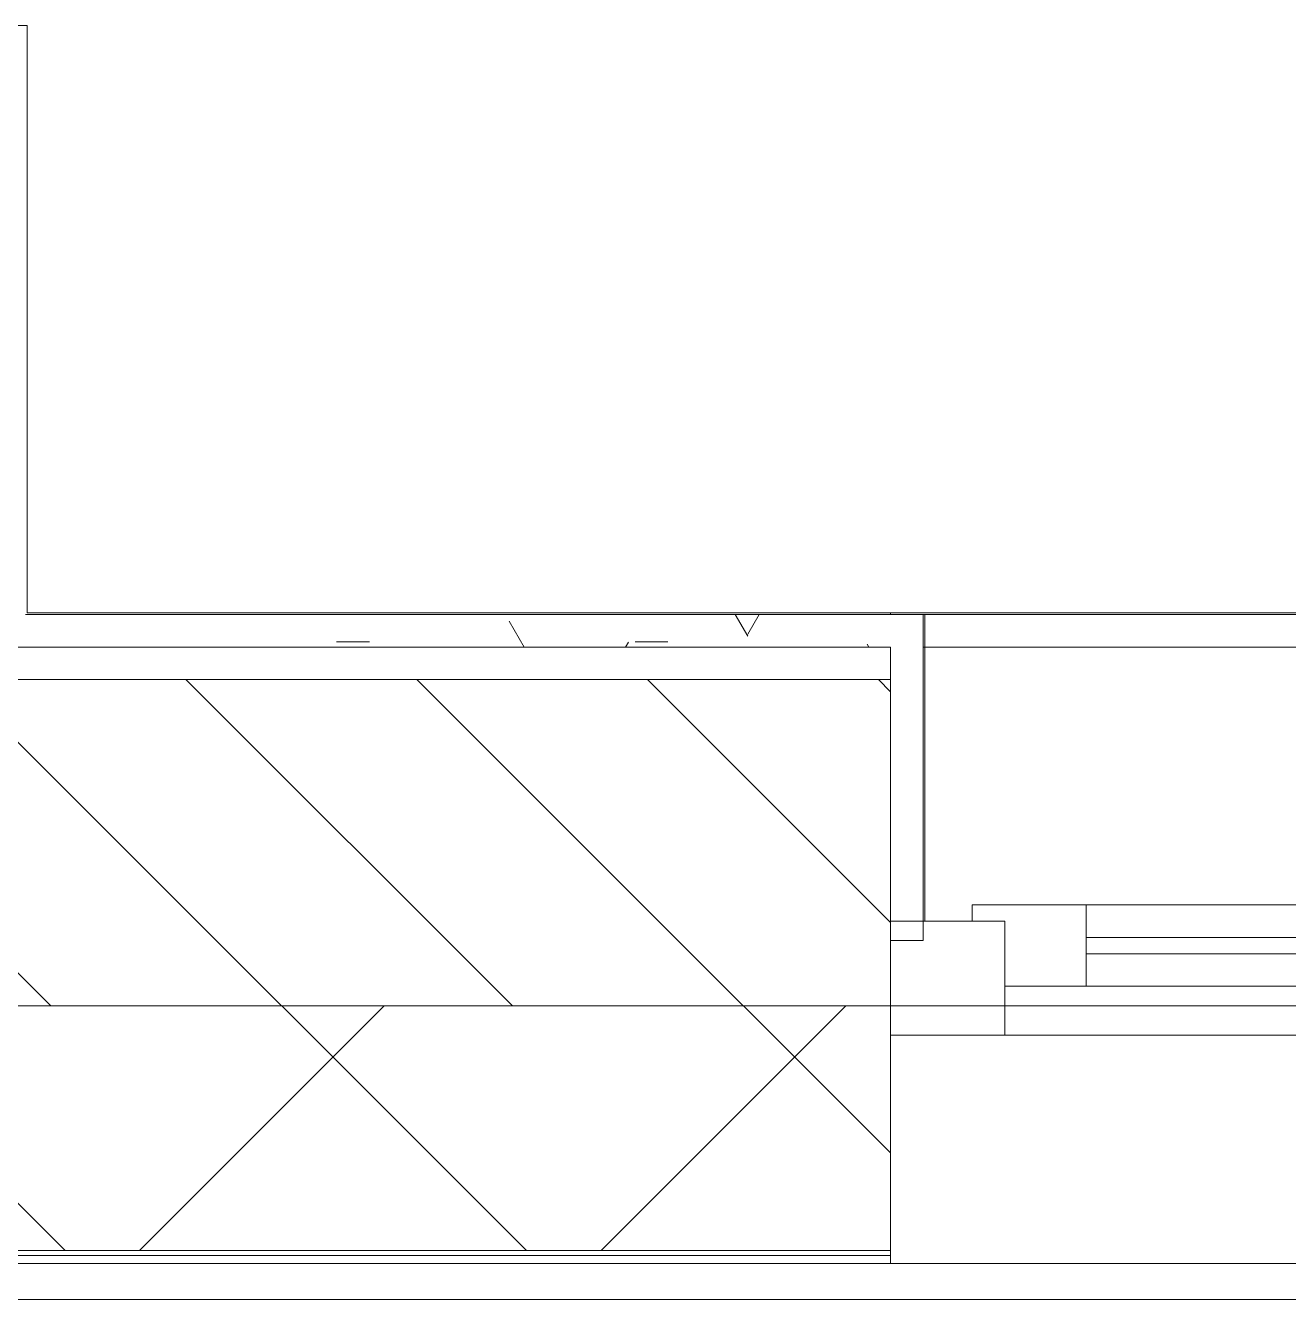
# Model space of a CAD drawing. Header units: millimetres. Extents: x -213911 to 415037, y -3642 to 107391.
# Drawn here: x 52845 to 53619, y 78906 to 79687 of the extents above; entities that cross this region are included whole.
import ezdxf

# ---------------------------------------------------------------- set-up
doc = ezdxf.new("R2010")
doc.units = ezdxf.units.MM
for name, color, linetype, lineweight in [('A-FLOR', 7, 'Continuous', 9), ('A-GLAZ', 7, 'Continuous', 9), ('A-GLAZ-1', 7, 'Continuous', 5), ('A-WALL', 7, 'Continuous', 5), ('I-WALL', 7, 'Continuous', 5)]:
    doc.layers.add(name, color=color, linetype=linetype, lineweight=lineweight)
doc.layers.add('A-WALL-1', color=9, linetype='Continuous', lineweight=5, true_color=0x808080)
doc.layers.add('A-WALL-FNSH-1', color=9, linetype='Continuous', lineweight=5, true_color=0x808080)
pattern_1 = [(0, (0, 0), (243.84, 60.96), [20.117, -162.763, 20.117, -162.763, -975.36]), (0, (0, 0), (243.84, 60.96), [-365.76, 20.117, -345.643, 20.117, -162.763, -426.72]), (0, (0, 0), (243.84, 60.96), [-914.4, 20.117, -101.803, 20.117, -284.683]), (120, (91.44, 30.48), (-174.71291, 180.691634), [20.117, -162.763, 20.117, -162.763, -975.36]), (120, (91.44, 30.48), (-174.71291, 180.691634), [-365.76, 20.117, -345.643, 20.117, -162.763, -426.72]), (120, (91.44, 30.48), (-174.71291, 180.691634), [-914.4, 20.117, -101.803, 20.117, -284.683]), (240, (121.92, 152.4), (-69.12709, -241.651634), [20.117, -162.763, 20.117, -162.763, -975.36]), (240, (121.92, 152.4), (-69.12709, -241.651634), [-365.76, 20.117, -345.643, 20.117, -162.763, -426.72]), (240, (121.92, 152.4), (-69.12709, -241.651634), [-914.4, 20.117, -101.803, 20.117, -284.683])]

# ---------------------------------------------------------------- blocks, each defined once
blk = doc.blocks.new('120_Окно_СКБ_2Ст - 120_Окно_СКБ_2Ст 3100х2500 _мал_створка слева_-22446080-Объем проектирования 1 этажа')
at = {"layer": 'A-GLAZ'}
for p, q in [((1480, -127), (1480, -57)), ((1480, -57), (1550, -57)), ((1550, -57), (1550, -127)), ((1480, -87), (720, -87)), ((1430, -137), (1430, -87)), ((1480, -127), (1480, -87)), ((1550, -127), (1480, -127)), ((1500, -127), (1480, -127)), ((1500, -137), (1500, -127)), ((700, -137), (1500, -137)), ((1500, -137), (700, -137))]:
    blk.add_line(p, q, dxfattribs=at)
at = {"layer": 'A-GLAZ-1'}
for p, q in [((1550, -57), (-1550, -57)), ((770, -107), (1430, -107)), ((1430, -117), (770, -117)), ((1500, -127), (1530, -127))]:
    blk.add_line(p, q, dxfattribs=at)
blk = doc.blocks.new('1floor')
at = {"layer": 'A-WALL'}
h = blk.add_hatch(dxfattribs=at)
h.set_pattern_fill('FP_2', color=256, style=0, pattern_type=2)
h.set_pattern_definition([(135, (0, 0), (-70.71068, -70.71068), [])])
h.paths.add_polyline_path([(56910, -100), (57160, -100), (57160, 100), (56910, 100), (56910, -7.27)])
h.paths.add_polyline_path([(47910, -100), (48160, -100), (48159.18, 100), (47910, 100), (47910, -7.27)])
h.paths.add_polyline_path([(49060, -100), (49771.54, -100), (49771.54, 100), (49060, 100), (49060, -7.27)])
h.paths.add_polyline_path([(51871.54, -100), (51910, -100), (51910, 100), (51871.54, 100), (51871.54, -7.27)])
h.paths.add_polyline_path([(52410, -100), (53310, -100), (53310, 100), (52410, 100), (52410, -25.13)])
h.paths.add_polyline_path([(59260, -100), (60010, -100), (60010, 100), (59260, 100), (59260, -7.27)])
h.paths.add_polyline_path([(61410, -100), (61610, -100), (61610, 100), (61410, 100), (61410, -7.27)])
h.paths.add_polyline_path([(65160, -100), (65410, -100), (65410, 100), (65160, 100), (65160, -7.27)])
h.paths.add_polyline_path([(64260, -100), (64260, 100), (63710, 100), (63710, -100)])
h = blk.add_hatch(dxfattribs=at)
h.set_pattern_fill('FP_24', color=256, style=0, pattern_type=2)
h.set_pattern_definition([(45, (0, 0), (-141.42136, 141.42136), []), (135, (0, 0), (-141.42136, -141.42136), [])])
h.paths.add_polyline_path([(75692.06, -250), (75700, -250), (75700, -100), (73980, -100), (73980, -250), (75480, -250)])
h.paths.add_polyline_path([(70660, -250), (70660, -100), (67060, -100), (67060, -250), (69821.35, -250)])
h.paths.add_polyline_path([(72236.07, -250), (72280, -250), (72280, -100), (71560, -101.79), (71560, -250), (72080, -250)])
h.paths.add_polyline_path([(65160, -250), (66160, -250), (66160, -100), (65160, -100), (65160, -118)])
h.paths.add_polyline_path([(63710, -250), (64260, -250), (64260, -100), (63710, -100), (63710, -121.31)])
h.paths.add_polyline_path([(60910, -250), (61610, -250), (61610, -100), (60910, -100), (60910, -128.27)])
h.paths.add_polyline_path([(60010, -250), (60010, -100), (59260, -100), (59260, -250)])
h.paths.add_polyline_path([(57160, -250), (57160, -100), (56410, -100), (56410, -250)])
h.paths.add_polyline_path([(53310, -250), (53310, -100), (51871.54, -100), (51871.54, -250)])
h.paths.add_polyline_path([(49771.54, -250), (49771.54, -100), (49060, -100), (49060, -250), (49190.71, -250)])
h.paths.add_polyline_path([(48160, -250), (48160, -100), (47410, -100), (47410, -250)])
h.paths.add_polyline_path([(44310, -250), (44310, -100), (42737.54, -100), (42737.54, -250)])
h.paths.add_polyline_path([(38875.4, -250), (39040, -250), (39040, -100), (37990, -100), (37990, -250)])
h.paths.add_polyline_path([(40637.54, -250), (40637.54, -100), (39940, -100), (39940, -250)])
h.paths.add_polyline_path([(36812.33, -250), (37090, -250), (37090, -100), (35970, -100), (35970, -250)])
h.paths.add_polyline_path([(33870, -250), (33870, -100), (33010, -100), (33010, -250)])
h.paths.add_polyline_path([(30210, -250), (30210, -100), (29209.74, -100), (29209.74, -250)])
h.paths.add_polyline_path([(28309.74, -250), (28309.74, -100), (27310, -100), (27310, -250)])
h.paths.add_polyline_path([(26410, -250), (26410, -100), (25435, -100), (25435, -250)])
h.paths.add_polyline_path([(22635, -250), (22635, -100), (21610, -100), (21610, -250)])
h.paths.add_polyline_path([(19360, -250), (20710, -250), (20710, -100), (19360, -100), (19360, -231.59)])
h.paths.add_polyline_path([(17260, -250), (17260, -100), (16510, -100), (16510, -250)])
h.paths.add_polyline_path([(14860, -250), (15610, -250), (15610, -100), (14860, -100), (14860, -242.78)])
h.paths.add_polyline_path([(12055.57, -250), (12760, -248), (12760, -100), (12010, -100), (12010, -250)])
h.paths.add_polyline_path([(7929.44, -250), (8259.74, -250), (8259.74, -100), (6830, -100), (6830, -250), (7660, -250)])
h.paths.add_polyline_path([(9159.74, -250), (9910, -250), (9910, -100), (9159.74, -100), (9159.74, -118)])
h.paths.add_polyline_path([(110, -250), (3730, -250), (3730, -100), (-260, -100), (-260, -250), (-110, -250)])
at = {"layer": 'I-WALL'}
h = blk.add_hatch(dxfattribs=at)
h.set_pattern_fill('FP_191', color=256, style=0, pattern_type=2)
h.set_pattern_definition(pattern_1)
h.paths.add_polyline_path([(52760, 480), (52780, 480), (52780, 500), (51896.54, 500), (51896.54, 480), (52755, 480)])
h = blk.add_hatch(dxfattribs=at)
h.set_pattern_fill('FP_191', color=256, style=0, pattern_type=2)
h.set_pattern_definition(pattern_1)
h.paths.add_polyline_path([(52801.08, 120), (53310, 120), (53310, 140), (52781, 140), (52780, 120)])
at = {"layer": 'A-FLOR'}
blk.add_line((56390, 140), (52781, 140), dxfattribs=at)
at = {"layer": 'A-WALL'}
for p, q in [((52410, -100), (53310, -100)), ((51871.54, -250), (53310, -250)), ((51871.54, -253), (53310, -253)), ((56410, -258), (53310, -258)), ((72280, -280), (-290, -280))]:
    blk.add_line(p, q, dxfattribs=at)
at = {"layer": 'A-WALL-1'}
for p, q in [((52781, 140), (52780, 140)), ((53330, 140), (53310, 140)), ((53330, -60), (53330, 140)), ((52760, 120), (53310, 120)), ((53310, 120), (53310, -60)), ((53310, 100), (52410, 100)), ((53310, -250), (53310, 100)), ((53310, -60), (53330, -60))]:
    blk.add_line(p, q, dxfattribs=at)
at = {"layer": 'A-WALL-FNSH-1'}
for p, q in [((52781, 501), (51850.54, 501)), ((52781, 141), (52781, 501)), ((53310, 141), (52781, 141)), ((53310, 140), (53310, 141)), ((53330, 140), (53330, -48)), ((53331, 140), (53330, 140)), ((53331, -48), (53331, 140)), ((53330, -48), (53331, -48)), ((53310, -258), (53310, -250)), ((51871.54, -258), (53310, -258))]:
    blk.add_line(p, q, dxfattribs=at)
at = {"layer": 'I-WALL'}
for p, q in [((53310, 141), (56389, 141)), ((53330, 120), (56389, 120)), ((56410, -100), (53310, -100))]:
    blk.add_line(p, q, dxfattribs=at)
at = {"layer": 'A-GLAZ', "color": 3, "rotation": 180}
blk.add_blockref('120_Окно_СКБ_2Ст - 120_Окно_СКБ_2Ст 3100х2500 _мал_створка слева_-22446080-Объем проектирования 1 этажа', (54860, -175), dxfattribs=at)

msp = doc.modelspace()

# ---------------------------------------------------------------- block references
msp.add_blockref('1floor', (64.7, 79186.05))

doc.saveas('drawing.dxf')
